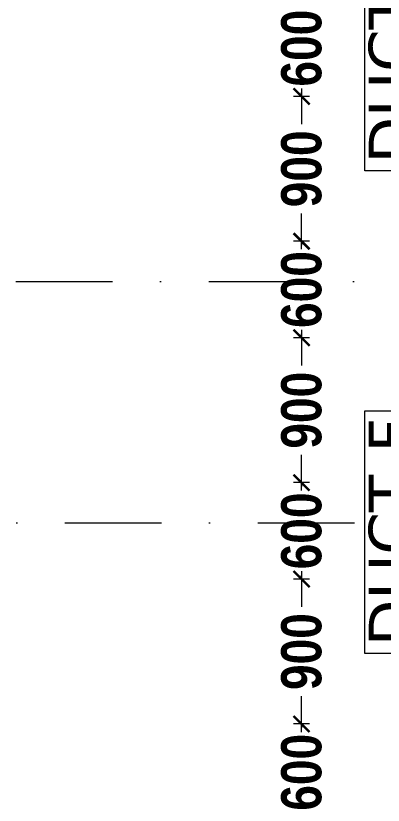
# Model space of a CAD drawing. Header units: millimetres. Extents: x -3092162 to 4513894, y -12317808 to 1849994.
# Drawn here: x -460174 to -457889, y -5829236 to -5824330 of the extents above; entities that cross this region are included whole.
import ezdxf

# ---------------------------------------------------------------- set-up
doc = ezdxf.new("R2010")
doc.units = ezdxf.units.MM
doc.header["$LTSCALE"] = 2
doc.header["$MEASUREMENT"] = 0
doc.linetypes.add('DASHDOT', pattern=[1, 0.5, -0.25, 0, -0.25])
doc.layers.add('D DIM', color=250, linetype='Continuous', lineweight=9)
doc.layers.add('GRID', color=251, linetype='DASHDOT', lineweight=5)
doc.layers.add('duct text', color=7, linetype='Continuous', lineweight=5, true_color=0x30182a)
doc.styles.add('INNER DIM', font='ARIALNB.TTF', dxfattribs={"height": 250})
doc.styles.add('style2', font='verdana.ttf')

# ---------------------------------------------------------------- blocks, each defined once
blk = doc.blocks.new('_ArchTick')
at = {"color": 0, "linetype": 'ByBlock', "const_width": 0.15}
blk.add_lwpolyline([(-0.5, -0.5), (0.5, 0.5)], dxfattribs=at)

msp = doc.modelspace()

# ---------------------------------------------------------------- linework, layer by layer
at = {"layer": 'D DIM', "ltscale": 100}
for p, q in [((-458396.7, -5824781.2), (-458396.7, -5825003.8)), ((-458346.7, -5824831.2), (-458446.7, -5824831.2)), ((-458346.7, -5824831.2), (-458446.7, -5824831.2)), ((-458396.7, -5824831.2), (-458396.7, -5824807.1)), ((-458396.7, -5825781.2), (-458396.7, -5825558.6)), ((-458346.7, -5825731.2), (-458446.7, -5825731.2)), ((-458346.7, -5825731.2), (-458446.7, -5825731.2)), ((-458396.7, -5825731.2), (-458396.7, -5825755.3)), ((-458396.7, -5826281.2), (-458396.7, -5826503.8)), ((-458396.7, -5826331.2), (-458396.7, -5826307.1)), ((-458346.7, -5826331.2), (-458446.7, -5826331.2)), ((-458346.7, -5826331.2), (-458446.7, -5826331.2)), ((-458396.7, -5827281.2), (-458396.7, -5827058.6)), ((-458346.7, -5827231.2), (-458446.7, -5827231.2)), ((-458346.7, -5827231.2), (-458446.7, -5827231.2)), ((-458396.7, -5827231.2), (-458396.7, -5827255.3)), ((-458396.7, -5827781.2), (-458396.7, -5828003.8)), ((-458346.7, -5827831.2), (-458446.7, -5827831.2)), ((-458346.7, -5827831.2), (-458446.7, -5827831.2)), ((-458396.7, -5827831.2), (-458396.7, -5827807.1)), ((-458396.7, -5828781.2), (-458396.7, -5828558.6)), ((-458346.7, -5828731.2), (-458446.7, -5828731.2)), ((-458346.7, -5828731.2), (-458446.7, -5828731.2)), ((-458396.7, -5828731.2), (-458396.7, -5828755.3))]:
    msp.add_line(p, q, dxfattribs=at)
at = {"layer": 'duct text', "ltscale": 0.1}
for points in [[(-458002.9, -5825294), (-458002.9, -5823785.6), (-457673.7, -5823785.6), (-457673.7, -5825294)], [(-458002.9, -5828294), (-458002.9, -5826785.6), (-457673.7, -5826785.6), (-457673.7, -5828294)]]:
    msp.add_lwpolyline(points, close=True, dxfattribs=at)
at = {"layer": 'GRID', "color": 6, "ltscale": 600}
for p, q in [((-460173.2, -5825981.2), (-367333.7, -5825981.2)), ((-461068.5, -5827481.2), (-366441.1, -5827481.2))]:
    msp.add_line(p, q, dxfattribs=at)

# ---------------------------------------------------------------- block references
at = {"layer": 'D DIM', "ltscale": 100, "xscale": 100, "yscale": 100, "zscale": 100}
for p, rotation in [((-458396.7, -5824831.2), 90), ((-458396.7, -5825731.2), 270), ((-458396.7, -5826331.2), 90), ((-458396.7, -5827231.2), 270), ((-458396.7, -5827831.2), 90), ((-458396.7, -5828731.2), 270)]:
    msp.add_blockref('_ArchTick', p, dxfattribs=dict(at, rotation=rotation))

# ---------------------------------------------------------------- texts
at = {"layer": 'D DIM', "ltscale": 100, "char_height": 250, "attachment_point": 5, "rotation": 90, "style": 'INNER DIM'}
for s, insert in [('\\A1;600', (-458396.7, -5824531.2)), ('\\A1;900', (-458396.7, -5825281.2)), ('\\A1;600', (-458396.7, -5826031.2)), ('\\A1;900', (-458396.7, -5826781.2)), ('\\A1;600', (-458396.7, -5827531.2)), ('\\A1;900', (-458396.7, -5828281.2)), ('\\A1;600', (-458396.7, -5829031.2))]:
    msp.add_mtext(s, dxfattribs=dict(at, insert=insert))
at = {"layer": 'duct text', "ltscale": 0.1, "char_height": 276.639, "width": 1547.237, "attachment_point": 5, "rotation": 90, "style": 'style2'}
for insert in [(-457838.2, -5824538.4), (-457838.2, -5827538.4)]:
    msp.add_mtext('\\pt3043;DUCT-F', dxfattribs=dict(at, insert=insert))

doc.saveas('drawing.dxf')
